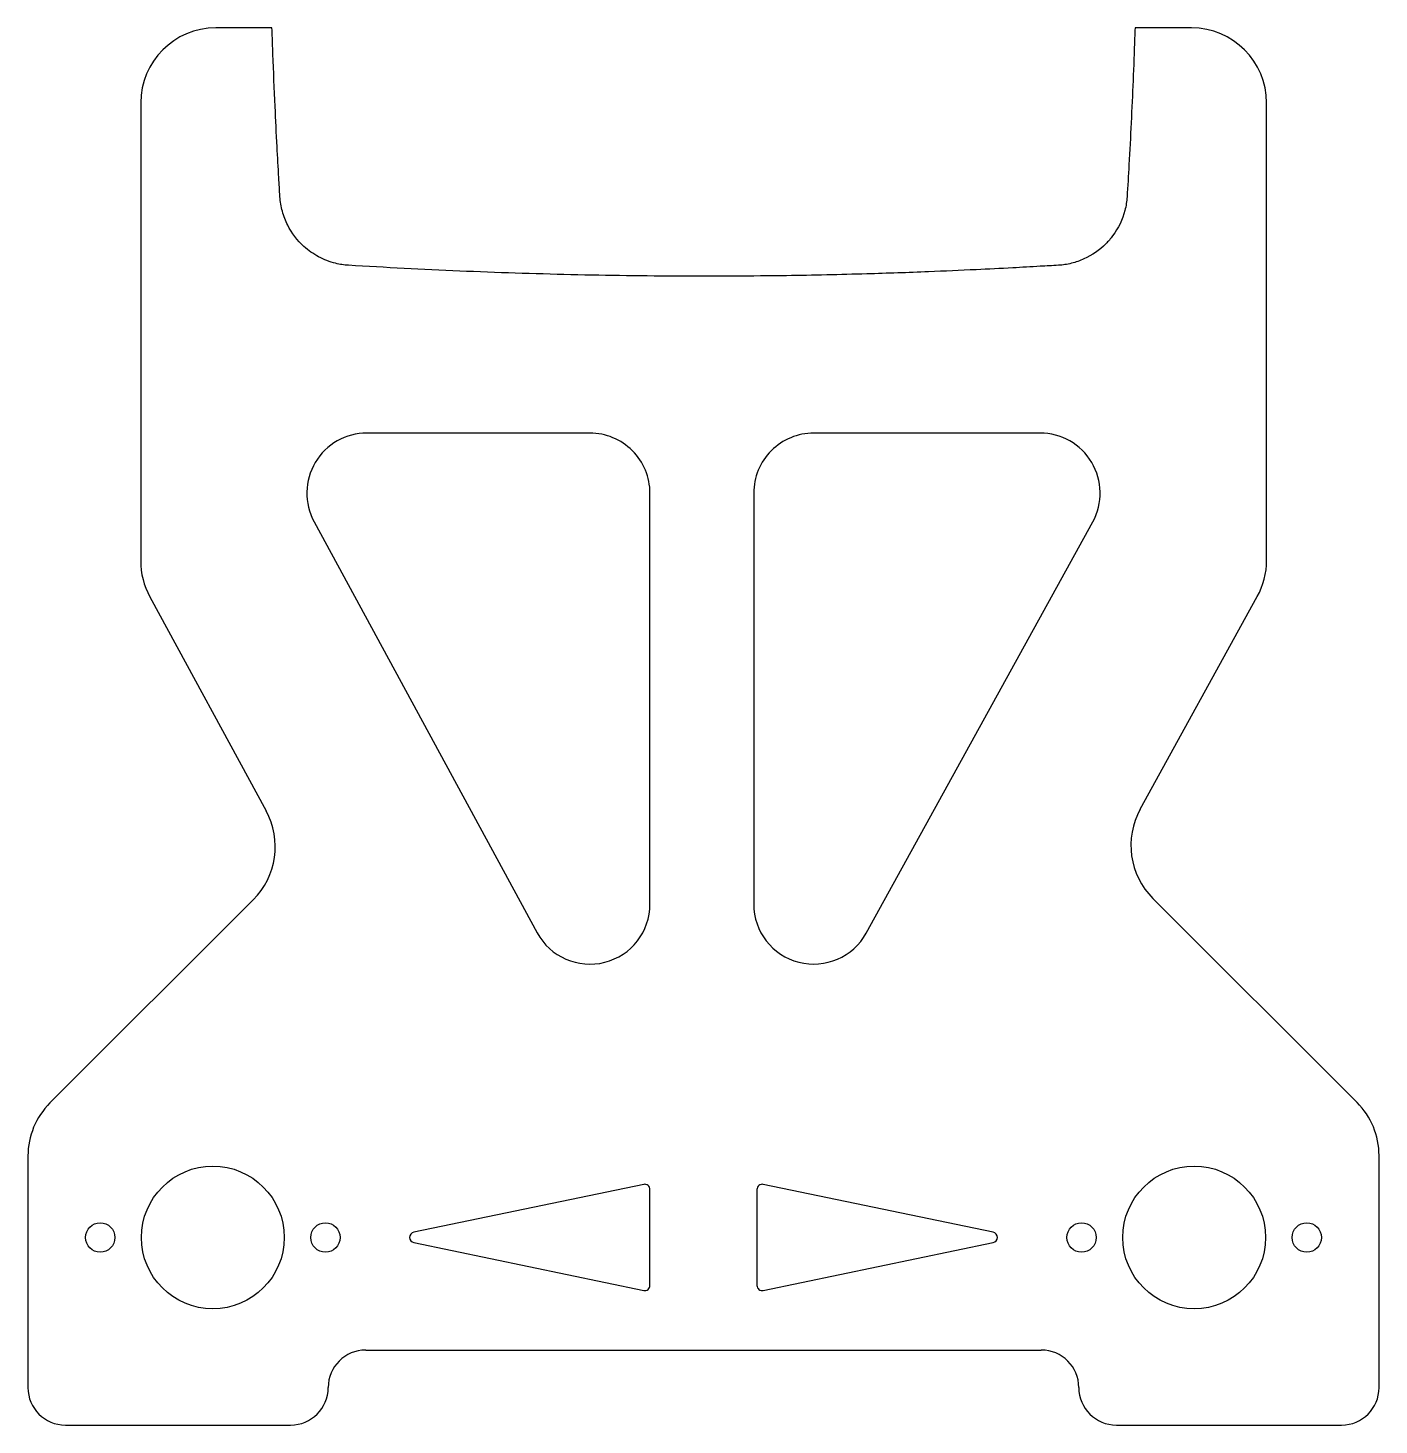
# Model space of a CAD drawing. Header units: millimetres. Extents: x -90 to 90, y -45 to 141.
import ezdxf

# ---------------------------------------------------------------- set-up
doc = ezdxf.new("R2010")
doc.units = ezdxf.units.MM
doc.layers.get('0').update_dxf_attribs({"linetype": 'CONTINUOUS'})

msp = doc.modelspace()

# ---------------------------------------------------------------- linework, layer by layer
for p, q in [((-57.49, 141.2), (-64.98, 141.2)), ((65.02, 141.2), (57.49, 141.2)), ((-74.98, 131.2), (-74.98, 70.17)), ((75.02, 70.24), (75.02, 131.2)), ((-73.77, 65.4), (-58.27, 36.85)), ((58.18, 37.08), (73.78, 65.42)), ((-59.99, 25.01), (-87.07, -2.07)), ((87.07, -2.02), (59.87, 25.18)), ((-90, -9.14), (-90, -40)), ((90, -40), (90, -9.09)), ((-45, -35), (45, -35)), ((-85, -45), (-55, -45)), ((55, -45), (85, -45))]:
    msp.add_line(p, q)
for points in [[(-44.84, 87.2, 0.568565), (-51.88, 75.38), (-22.16, 20.61, 0.777889), (-7.13, 24.43), (-7.13, 79.2, 0.414214), (-15.13, 87.2)], [(14.69, 87.2, 0.414214), (6.69, 79.2), (6.69, 24.43, 0.775415), (21.69, 20.57), (51.88, 75.38, 0.568558), (44.84, 87.2)], [(-7.13, -13.61, 0.475823), (-7.97, -12.93), (-38.59, -19.31, 0.812899), (-38.59, -20.69), (-7.97, -27.07, 0.475823), (-7.13, -26.39)], [(7.97, -12.93, 0.475823), (7.12, -13.61), (7.12, -26.39, 0.475823), (7.97, -27.07), (38.59, -20.69, 0.812899), (38.59, -19.31)]]:
    msp.add_lwpolyline(points, format="xyb", close=True)
for centre, radius in [((-65.37, -20), 9.51), ((65.37, -20), 9.51), ((-80.37, -20), 1.96), ((-50.37, -20), 1.96), ((50.37, -20), 1.96), ((80.37, -20), 1.96)]:
    msp.add_circle(centre, radius)
for centre, radius, start, end in [((-64.98, 131.2), 10, 90, 180), ((65.02, 131.2), 10, 0, 90), ((-64.98, 70.17), 10, 180, 208.4842), ((65.02, 70.24), 10, 331.1621, 360), ((-67.06, 32.08), 10, -45, 28.4842), ((66.94, 32.25), 10, 151.1621, 225), ((-80, -9.14), 10, 135, 180), ((80, -9.09), 10, 0, 45), ((-45, -40), 5, 90, 180), ((45, -40), 5, 0, 90), ((-85, -40), 5, 180, 270), ((-55, -40), 5, 270, 360), ((55, -40), 5, 180, 270), ((85, -40), 5, -90, 0)]:
    msp.add_arc(centre, radius, start, end)
msp.add_open_spline([(57.49, 141.2), (57.47, 140.75), (57.46, 140.3), (57.44, 139.85), (57.31, 136.09), (57.15, 132.32), (56.97, 128.56), (56.88, 126.7), (56.78, 124.83), (56.68, 122.96), (56.6, 121.55), (56.52, 120.13), (56.43, 118.71), (56.39, 118.09), (56.3, 117.48), (56.14, 116.88), (55.83, 115.67), (55.26, 114.49), (54.51, 113.49), (54.23, 113.11), (53.92, 112.75), (53.59, 112.42), (52.75, 111.58), (51.77, 110.9), (50.69, 110.42), (50.16, 110.17), (49.6, 109.98), (49.02, 109.83), (48.45, 109.69), (47.87, 109.6), (47.29, 109.57), (46.48, 109.52), (45.67, 109.47), (44.86, 109.43), (43.63, 109.36), (42.41, 109.29), (41.19, 109.22), (39.57, 109.14), (37.94, 109.05), (36.32, 108.98), (34.21, 108.88), (32.1, 108.78), (29.99, 108.7), (27.25, 108.59), (24.51, 108.5), (21.76, 108.42), (18.19, 108.32), (14.63, 108.24), (11.06, 108.18), (6.42, 108.12), (1.78, 108.09), (-2.86, 108.11), (-7.79, 108.13), (-12.73, 108.19), (-17.66, 108.31), (-22.6, 108.43), (-27.54, 108.59), (-32.48, 108.8), (-34.95, 108.91), (-37.42, 109.03), (-39.89, 109.15), (-42.35, 109.28), (-44.82, 109.42), (-47.29, 109.57), (-47.87, 109.6), (-48.46, 109.69), (-49.02, 109.83), (-49.79, 110.03), (-50.56, 110.32), (-51.27, 110.7), (-51.98, 111.08), (-52.64, 111.54), (-53.23, 112.08), (-54.11, 112.88), (-54.85, 113.84), (-55.39, 114.9), (-55.69, 115.49), (-55.93, 116.12), (-56.11, 116.76), (-56.28, 117.4), (-56.39, 118.05), (-56.43, 118.71), (-56.48, 119.55), (-56.53, 120.4), (-56.58, 121.24), (-56.66, 122.61), (-56.73, 123.99), (-56.81, 125.37), (-56.9, 127.15), (-56.99, 128.94), (-57.07, 130.73), (-57.18, 133.06), (-57.28, 135.38), (-57.36, 137.71), (-57.39, 138.42), (-57.42, 139.14), (-57.44, 139.85), (-57.46, 140.3), (-57.47, 140.75), (-57.49, 141.2)], degree=3, knots=[-17.067066, -17.067066, -17.067066, -17.067066, -16.931836, -16.931836, -16.931836, -15.800363, -15.800363, -15.800363, -15.238796, -15.238796, -15.238796, -14.811859, -14.811859, -14.811859, -14.599536, -14.599536, -14.599536, -14.169074, -14.169074, -14.169074, -14.008636, -14.008636, -14.008636, -13.607024, -13.607024, -13.607024, -13.406218, -13.406218, -13.406218, -13.205418, -13.205418, -13.205418, -12.961164, -12.961164, -12.961164, -12.593063, -12.593063, -12.593063, -12.10509, -12.10509, -12.10509, -11.470724, -11.470724, -11.470724, -10.646048, -10.646048, -10.646048, -9.57397, -9.57397, -9.57397, -8.180268, -8.180268, -8.180268, -6.697331, -6.697331, -6.697331, -5.211854, -5.211854, -5.211854, -4.469119, -4.469119, -4.469119, -3.726383, -3.726383, -3.726383, -3.525757, -3.525757, -3.525757, -3.251551, -3.251551, -3.251551, -2.977345, -2.977345, -2.977345, -2.573304, -2.573304, -2.573304, -2.346618, -2.346618, -2.346618, -2.119938, -2.119938, -2.119938, -1.86605, -1.86605, -1.86605, -1.452126, -1.452126, -1.452126, -0.914025, -0.914025, -0.914025, -0.214493, -0.214493, -0.214493, 0, 0, 0, 0.13523, 0.13523, 0.13523, 0.13523])

doc.saveas('drawing.dxf')
